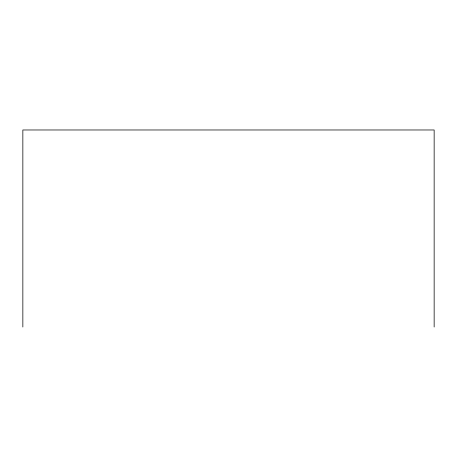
<?xml version="1.0" encoding="UTF-8"?>
<svg xmlns="http://www.w3.org/2000/svg" width="457" height="457" viewBox="0 0 457 457"><rect width="100%" height="100%" fill="white"/><g stroke="black" fill="none" stroke-linecap="round" stroke-linejoin="round"><path stroke-width="0.69" d="M434.15 327.023L434.15 129.977L22.85 129.977L22.85 327.023"/></g></svg>
